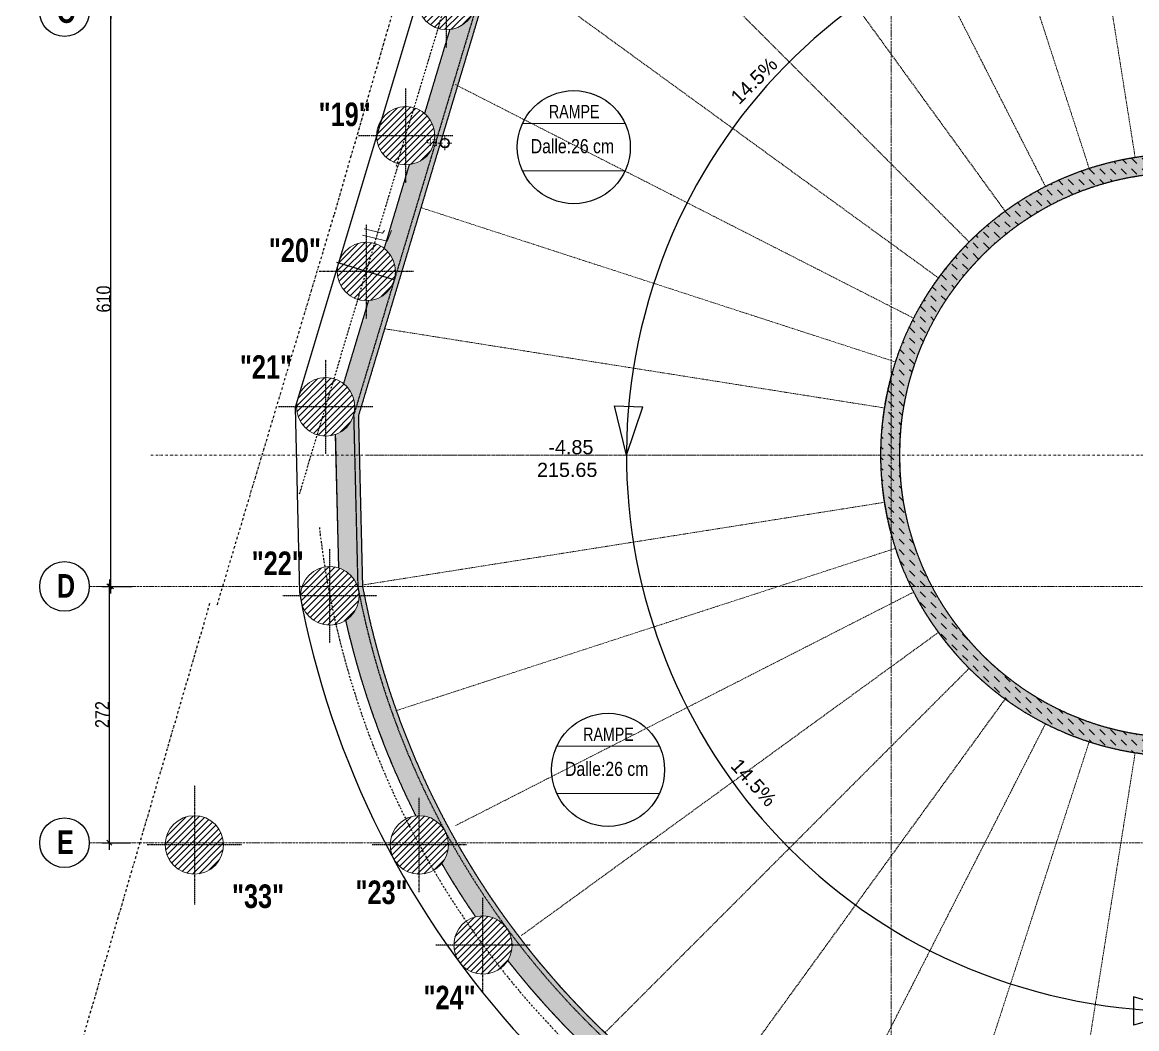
# Model space of a CAD drawing. Header units: millimetres. Extents: x -26249 to 60250, y -21218 to 23336.
# Drawn here: x -4869 to -3685, y 19676 to 20744 of the extents above; entities that cross this region are included whole.
import ezdxf
from ezdxf.enums import TextEntityAlignment as Align

# ---------------------------------------------------------------- set-up
doc = ezdxf.new("R2010")
doc.units = ezdxf.units.MM
for name, pattern in [('CACHEX2', [19.049999999999997, 12.7, -6.35]), ('Style de ligne -6', [1.0416400000000001, 0.625, -0.20828, 0.06943000000000005, -0.13893]), ('TIRETPTX2', [50.8, 25.4, -12.7, 0, -12.7])]:
    doc.linetypes.add(name, pattern=pattern)
for name, color, linetype in [('01_cote_gen', 4, 'Continuous'), ('01_linteaux', 2, 'Continuous'), ('01_murs_sup', 2, 'CACHEX2'), ('01_poch_murs', 253, 'Continuous'), ('01_texte', 230, 'Continuous'), ('AA_COTES', 2, 'Continuous')]:
    doc.layers.add(name, color=color, linetype=linetype)
for name, color, linetype, lineweight in [('01_murs_coup', 5, 'Continuous', 60), ('01_PIEUX', 5, 'Continuous', 60), ('B Général', 7, 'Continuous', 5), ('C ANNOTATIONS-prestations', 7, 'Continuous', 5)]:
    doc.layers.add(name, color=color, linetype=linetype, lineweight=lineweight)
doc.styles.add('Eurostile', font='')
doc.styles.add('impact', font='impact.ttf')
doc.styles.add('MATTE_TXT', font='arial.ttf')
doc.styles.add('STYLE2', font='ARIALN.TTF')
doc.styles.get('Eurostile').set_extended_font_data('Eurostile')
doc.dimstyles.new('JB50', dxfattribs={"dimscale": 0.1, "dimtxt": 150, "dimasz": 15, "dimexe": 0.1, "dimexo": 0.1, "dimgap": 0.09, "dimtad": 1, "dimdec": 1, "dimdsep": 46, "dimtxsty": 'STYLE2', "dimblk1": 'BOND_G', "dimblk2": 'BOND_D', "dimsah": 1, "dimcen": 1.5, "dimdle": 0.01, "dimse1": 1, "dimse2": 1, "dimclrd": 4, "dimclre": 2, "dimclrt": 6, "dimazin": 2, "dimtfac": 2.333333333333333, "dimtdec": 1, "dimtix": 1, "dimtmove": 2, "dimatfit": 3, "dimldrblk": 'BOND_G', "dimfxl": 1, "dimtolj": 1, "dimtzin": 0, "dimarcsym": 0})
pattern_1 = [(135, (-36463.22581601088, 30763.86066775618), (-11.22532015133644, 8.881784197001252e-16), [7.9375, -7.9375])]

# ---------------------------------------------------------------- blocks, each defined once
blk = doc.blocks.new('BOND_G')
at = {"layer": 'AA_COTES', "color": 0}
for p, q in [((0, -5), (0, 14.99999999999999)), ((5, 0), (-5, 0)), ((1.767766952966312, 1.767766952966312), (-1.767766952966426, -1.767766952966426))]:
    blk.add_line(p, q, dxfattribs=at)
blk = doc.blocks.new('BOND_D')
at = {"layer": 'AA_COTES', "color": 0}
for p, q in [((5, 0), (-5, 0)), ((-1.767766952966312, -1.767766952966312), (1.767766952966426, 1.767766952966426)), ((0, 5), (0, -15))]:
    blk.add_line(p, q, dxfattribs=at)
blk = doc.blocks.new('*D465')
at = {"layer": '01_cote_gen', "color": 4, "lineweight": -2, "ltscale": 3, "transparency": 16777216}
blk.add_line((-4776.265831543651, 19874.39354352569), (-4776.265831543651, 20143.39354302056), dxfattribs=at)
at = {"layer": 'Defpoints', "color": 0, "ltscale": 3, "transparency": 16777216}
for p in [(-4776.265831543651, 20144.89354302056), (-4745.903328767972, 20144.89354302056), (-4768.47669499117, 19872.89354352569)]:
    blk.add_point(p, dxfattribs=at)
at = {"layer": '01_cote_gen', "color": 4, "lineweight": -2, "ltscale": 3, "transparency": 16777216, "xscale": 1.5, "yscale": 1.5, "zscale": 1.5}
for name, p, rotation in [('BOND_D', (-4776.265831543651, 20144.89354302056), 90), ('BOND_G', (-4776.265831543651, 19872.89354352569), 270)]:
    blk.add_blockref(name, p, dxfattribs=dict(at, rotation=rotation))
at = {"layer": '01_cote_gen', "color": 6, "ltscale": 3, "transparency": 16777216, "insert": (-4783.80552731446, 20008.89354327312), "char_height": 15, "attachment_point": 5, "rotation": 90, "style": 'STYLE2'}
blk.add_mtext('\\A1;272', dxfattribs=at)
blk = doc.blocks.new('*D466')
at = {"layer": '01_cote_gen', "color": 4, "lineweight": -2, "ltscale": 3, "transparency": 16777216}
blk.add_line((-4774.633031412901, 20146.39354302056), (-4774.633031412901, 20753.39354335897), dxfattribs=at)
at = {"layer": 'Defpoints', "color": 0, "ltscale": 3, "transparency": 16777216}
for p in [(-4774.633031412901, 20754.89354335897), (-4774.633031412901, 20754.89354335897), (-4745.90332876797, 20144.89354302056)]:
    blk.add_point(p, dxfattribs=at)
at = {"layer": '01_cote_gen', "color": 4, "lineweight": -2, "ltscale": 3, "transparency": 16777216, "xscale": 1.5, "yscale": 1.5, "zscale": 1.5}
for name, p, rotation in [('BOND_D', (-4774.633031412901, 20754.89354335897), 90), ('BOND_G', (-4774.633031412901, 20144.89354302056), 270)]:
    blk.add_blockref(name, p, dxfattribs=dict(at, rotation=rotation))
at = {"layer": '01_cote_gen', "color": 6, "ltscale": 3, "transparency": 16777216, "insert": (-4782.30062622873, 20449.89354318977), "char_height": 15, "attachment_point": 5, "rotation": 90, "style": 'STYLE2'}
blk.add_mtext('\\A1;610', dxfattribs=at)
blk = doc.blocks.new('EP')
at = {"layer": 'B Général', "color": 7, "linetype": 'Continuous', "lineweight": 5}
for p, q in [((-7.5, 0), (-2.5, 0)), ((0, 7.5), (0, 2.5)), ((7.5, 0), (2.5, 0)), ((0, -7.5), (0, -2.5))]:
    blk.add_line(p, q, dxfattribs=at)
at = {"layer": 'B Général', "color": 7, "linetype": 'Continuous', "lineweight": 5, "flags": 128}
for points in [[(-5, 0, -0.9999999999999999), (4.999999999999992, 0, -0.9999999999999999)], [(-4.333333333333333, 0, -0.9999999999999999), (4.333333333333326, 0, -0.9999999999999999)]]:
    blk.add_lwpolyline(points, format="xyb", close=True, dxfattribs=at)
at = {"layer": 'C ANNOTATIONS-prestations', "insert": (7.5, 3.979498697916664), "char_height": 7.048665364583333, "attachment_point": 1, "line_spacing_factor": 0.8954527788573651, "style": 'Eurostile'}
blk.add_mtext('EP', dxfattribs=at)

msp = doc.modelspace()

# ---------------------------------------------------------------- hatches: boundary and pattern name
at = {"layer": '01_murs_sup', "ltscale": 3}
h = msp.add_hatch(dxfattribs=at)
h.set_pattern_fill('DASH', color=256, scale=2.5, angle=135)
h.set_pattern_definition([(135, (-23899.14964679861, 30763.86066775618), (-11.22532015133644, 8.881784197001252e-16), [7.9375, -7.9375])])
h.paths.add_polyline_path([(-3937.108894121897, 21767.36958817449, 0.002531451353049674), (-3946.157284627736, 21759.05287881372), (-3946.157284627736, 21743.98255512082, -0.002574667747263947), (-3937.108894121897, 21752.4412474255)])
h.paths.add_polyline_path([(-3937.108894121897, 21787.547610375, -0.006516405898975369), (-3912.90812911889, 21808.52372260176, -0.04627340198228324), (-3913.436886790723, 21814.22489712796), (-3930.895260872554, 21814.22489712796, 0.004067861401506169), (-3946.157284627736, 21800.91095730789), (-3946.157284627736, 21759.05287881372, -0.002531451353049659), (-3937.108894121897, 21767.36958817449)])
h.paths.add_polyline_path([(-3946.157284627736, 21800.91095730789, 0.002955468585828464), (-3957.108894121897, 21791.08295961722), (-3957.108894121897, 21748.75706829099, -0.003096146297348388), (-3946.157284627736, 21759.05287881372)])
h.paths.add_polyline_path([(-3901.90275772914, 21838.35122856497, 0.007575990962309219), (-3930.895260872554, 21814.22489712796), (-3913.436886790723, 21814.22489712796, -0.2267463357051544)])
h.paths.add_polyline_path([(-3882.436886790723, 21833.42246254305), (-3882.436886790723, 21845.22489712796, 0.4142135623730951), (-3913.436886790723, 21814.22489712796), (-3906.104956214846, 21814.22489712796, -0.006200760919027776)])
h.paths.add_polyline_path([(-3876.907288914577, 21857.99667599443, 0.001401672488549907), (-3882.436886790723, 21853.73910542119), (-3882.436886790723, 21845.22489712796, -0.09982294667140483), (-3870.422808321999, 21842.80219438553, -0.0008315451278062832), (-3867.181685395428, 21845.29184871546)])
h.paths.add_polyline_path([(-3791.085937430236, 21899.09266746103, -0.01533620150584975), (-3791.144239372888, 21900.9930151471, -0.2594805352761252), (-3776.486611303813, 21927.33550705032, 0.02452486336761976), (-3876.907288914577, 21857.99667599443), (-3867.181685395428, 21845.29184871546, -0.0189682979439725)])
h.paths.add_polyline_path([(-3760.144239372888, 21918.60382827982), (-3760.144239372888, 21931.9930151471, 0.4142135623730951), (-3791.144239372888, 21900.9930151471), (-3788.160350836561, 21900.9930151471, -0.006733180713042963)])
h.paths.add_polyline_path([(-3677.877223433274, 21964.55164166552), (-3679.557952865847, 21981.63323329014, 0.01847937243883564), (-3760.144239372888, 21937.30080405466), (-3760.144239372888, 21931.9930151471, -0.1311429218165924), (-3744.698063582959, 21927.87080622946, -0.01551302581773235)])
h.paths.add_polyline_path([(-3641.055181703852, 22000.17601417549, 0.008583888516723525), (-3679.557952865847, 21981.63323329014), (-3678.612009824576, 21972.01942370366), (-3662.963025773564, 21972.01942370366, -0.0008921322589392388), (-3659.025635023239, 21973.9489076079, -0.2759147244667435)])
h.paths.add_polyline_path([(-3518.742840464956, 22031.94992235484, -0.2759147244667484), (-3497.675540555543, 22055.76099511393, 0.02805231403999468), (-3628.085740196928, 22006.06027254392), (-3628.085740196928, 22003.01942370366, -0.1627178930550964), (-3609.443219981591, 21996.78747651411, -0.01980015537954972)])
h.paths.add_polyline_path([(-3372.378671110078, 22072.21045004409, -0.2759147244667564), (-3348.536071965003, 22093.24206380574, 0.02893504782106948), (-3488.276980307424, 22058.71028018133), (-3488.276980307424, 22057.22005631262, -0.1946121440687925), (-3466.722653935927, 22048.50033940489, -0.01980015537955201)])
h.paths.add_polyline_path([(-3222.197313540562, 22094.11348277796, -0.2601810642606941), (-3197.79264941457, 22111.93133555148, 0.02414752684017281), (-3317.216878143781, 22098.67100894215), (-3314.685666250354, 22082.8724974189, -0.01896323129683905)])
h.paths.add_polyline_path([(-4440.398134876736, 20610.66026806147), (-4425.797328050101, 20610.66026806147), (-4425.797328050101, 20621.23326610835), (-4440.398134876736, 20621.23326610835)], flags=9)
h.paths.add_polyline_path([(-4291.32166073239, 21159.88222244581), (-4276.720853905756, 21159.88222244581), (-4276.720853905756, 21170.45522049268), (-4291.32166073239, 21170.45522049268)], flags=9)
h.paths.add_polyline_path([(-3033.617555720468, 20282.59592323142), (-2978.196341532201, 20282.59592323142), (-2978.196341532201, 20305.5717076789), (-3033.617555720468, 20305.5717076789)], flags=9)
h.paths.add_polyline_path([(-4838.499659175626, 20735.94462696132), (-4807.96383459255, 20735.94462698887), (-4807.963834627806, 20775.01967331376), (-4838.499659210878, 20775.01967328621)], flags=9)
h.paths.add_polyline_path([(-4838.237151455522, 20884.73215014096), (-4808.272667205985, 20884.73215016799), (-4808.272667239818, 20922.23215016799), (-4838.237151489355, 20922.23215014096)], flags=9)
h.paths.add_polyline_path([(-4838.422451023163, 21494.73214978542), (-4809.477114395615, 21494.73214981153), (-4809.477114429448, 21532.23214981153), (-4838.422451056997, 21532.23214978542)], flags=9)
h.paths.add_polyline_path([(-4072.277361738614, 21418.82168719141), (-4036.879296006469, 21441.33396745021), (-4065.053000004651, 21485.63399457234), (-4100.451065736803, 21463.12171431355)], flags=9)
h.paths.add_polyline_path([(-3261.901553332284, 21996.33176616208), (-3226.503487600139, 22018.84404642088), (-3254.677191598321, 22063.14407354302), (-3290.075257330473, 22040.63179328423)], flags=9)
h.paths.add_polyline_path([(-3445.119379028152, 21956.98304508858), (-3404.595907749585, 21956.98304512518), (-3404.595907796995, 22009.48304512518), (-3445.119379075562, 22009.48304508858)], flags=9)
h.paths.add_polyline_path([(-3037.690899622934, 21938.67519592798), (-2984.654746826205, 21938.67519592798), (-2984.654746826205, 21968.1738316715), (-3037.690899622934, 21968.1738316715)], flags=9)
h.paths.add_polyline_path([(-2825.877209816475, 22188.47162578757), (-2716.286145696422, 22188.47162578757), (-2716.286145696422, 22211.46275812045), (-2825.877209816475, 22211.46275812045)], flags=9)
h.paths.add_polyline_path([(-3102.086312314323, 21987.12188855657), (-2933.002751604907, 21987.12188855657), (-2933.002751604907, 22009.99023780623), (-3102.086312314323, 22009.99023780623)], flags=9)
h.paths.add_polyline_path([(-2796.750923746496, 21963.11558508419), (-2687.159859626443, 21963.11558508419), (-2687.159859626443, 21986.10671741707), (-2796.750923746496, 21986.10671741707)], flags=9)
h.paths.add_polyline_path([(-3102.106776161525, 21963.11558508419), (-2992.515712041471, 21963.11558508419), (-2992.515712041471, 21986.10671741707), (-3102.106776161525, 21986.10671741707)], flags=9)
h.paths.add_polyline_path([(-2732.335047207906, 21938.67519592798), (-2679.298894411177, 21938.67519592798), (-2679.298894411177, 21968.1738316715), (-2732.335047207906, 21968.1738316715)], flags=9)
h.paths.add_polyline_path([(-2796.730459899294, 21987.12188855657), (-2627.646899189878, 21987.12188855657), (-2627.646899189878, 22009.99023780623), (-2796.730459899294, 22009.99023780623)], flags=9)
h.paths.add_polyline_path([(-4313.049943100306, 20638.28127967646), (-4251.760119501594, 20638.28127968257), (-4251.760119503708, 20659.42727577632), (-4313.04994310242, 20659.42727577021)], flags=9)
h.paths.add_polyline_path([(-4332.724309421226, 20600.49350643963), (-4236.555482681799, 20600.49350643963), (-4236.555482681799, 20623.4692908871), (-4332.724309421226, 20623.4692908871)], flags=9)
h.paths.add_polyline_path([(-4107.157180301774, 20649.36761305474), (-4059.577927512511, 20696.99453660131), (-4076.353578446347, 20713.75339644464), (-4123.932831235614, 20666.12647289806)], flags=9)
h.paths.add_polyline_path([(-4123.647777102096, 19953.62943391383), (-4078.333515131957, 19903.84262035242), (-4060.797085246932, 19919.80368154488), (-4106.111347217071, 19969.59049510628)], flags=9)
h.paths.add_polyline_path([(-3314.805763850925, 19785.74658262269), (-3263.664527553721, 19829.52652200695), (-3279.08515366863, 19847.54002077111), (-3330.226389965834, 19803.76008138685)], flags=9)
h.paths.add_polyline_path([(-3611.89251724848, 20911.00353085219), (-3611.89251724848, 20982.76001107047), (-3634.883649581358, 20982.76001107047), (-3634.883649581358, 20911.00353085219)], flags=9)
h.paths.add_polyline_path([(-3636.036844225144, 20923.1271002816), (-3636.036844225144, 20978.54831446987), (-3659.012628672621, 20978.54831446987), (-3659.012628672621, 20923.1271002816)], flags=9)
h.paths.add_polyline_path([(-4326.037101341439, 20256.99726142364), (-4254.285737084958, 20256.99726142364), (-4254.285737084958, 20279.97304587111), (-4326.037101341439, 20279.97304587111)], flags=9)
h.paths.add_polyline_path([(-4313.916089892931, 20281.1287984958), (-4258.494875704664, 20281.1287984958), (-4258.494875704664, 20304.10458294328), (-4313.916089892931, 20304.10458294328)], flags=9)
h.paths.add_polyline_path([(-3597.08165557515, 21415.61932296072), (-3518.069473345486, 21415.6193229686), (-3518.069473347599, 21436.76531906235), (-3597.081655577264, 21436.76531905446)], flags=9)
h.paths.add_polyline_path([(-3608.226867407133, 21452.83683761605), (-3512.052924705904, 21452.83683761605), (-3512.052924705904, 21475.82796994893), (-3608.226867407133, 21475.82796994893)], flags=9)
h.paths.add_polyline_path([(-3597.08165557515, 21489.68940569857), (-3521.828761539929, 21489.68940570608), (-3521.828761542043, 21510.83540179983), (-3597.081655577264, 21510.83540179232)], flags=9)
h.paths.add_polyline_path([(-3560.20550383939, 21729.60727347996), (-3506.450395619611, 21667.38209550133), (-3489.063891898963, 21682.40195433385), (-3542.819000118741, 21744.62713231247)], flags=9)
h.paths.add_polyline_path([(-3373.328221392612, 21837.96281791973), (-3344.435326061403, 21760.97720216216), (-3322.924568868146, 21769.05024346948), (-3351.817464199359, 21846.03585922704)], flags=9)
h.paths.add_polyline_path([(-3122.270602589326, 21280.48545168946), (-3108.676747957632, 21280.48545168902), (-3108.676747957286, 21291.05844973589), (-3122.27060258898, 21291.05844973633)], flags=9)
h.paths.add_polyline_path([(-3118.270602589326, 21222.98545168946), (-3103.669795762691, 21222.98545168899), (-3103.669795762346, 21233.55844973586), (-3118.27060258898, 21233.55844973633)], flags=9)
h.paths.add_polyline_path([(-3091.770602589326, 21169.98545168946), (-3076.834145031045, 21169.98545168898), (-3076.8341450307, 21180.55844973585), (-3091.77060258898, 21180.55844973633)], flags=9)
h.paths.add_polyline_path([(-3024.770602589326, 21173.48545168946), (-3009.834145031045, 21173.48545168898), (-3009.8341450307, 21184.05844973585), (-3024.77060258898, 21184.05844973633)], flags=9)
h.paths.add_polyline_path([(-2975.770602589326, 21172.48545168946), (-2961.169795762691, 21172.48545168899), (-2961.169795762346, 21183.05844973586), (-2975.77060258898, 21183.05844973633)], flags=9)
h.paths.add_polyline_path([(-2925.770602589326, 21172.48545168946), (-2910.834145031045, 21172.48545168898), (-2910.8341450307, 21183.05844973585), (-2925.77060258898, 21183.05844973633)], flags=9)
h.paths.add_polyline_path([(-2815.297878701584, 21315.13052495442), (-2803.382277728122, 21315.13052495403), (-2803.38227772778, 21325.70352300091), (-2815.297878701238, 21325.7035230013)], flags=9)
h.paths.add_polyline_path([(-2815.797878701584, 21261.13052495442), (-2800.861421143303, 21261.13052495394), (-2800.861421142958, 21271.70352300082), (-2815.797878701238, 21271.7035230013)], flags=9)
h.paths.add_polyline_path([(-2822.797878701584, 21205.63052495442), (-2807.861421143303, 21205.63052495394), (-2807.861421142958, 21216.20352300082), (-2822.797878701238, 21216.2035230013)], flags=9)
h.paths.add_polyline_path([(-2869.270602589326, 21177.98545168946), (-2853.998494299396, 21177.98545168896), (-2853.998494299054, 21188.55844973584), (-2869.27060258898, 21188.55844973633)], flags=9)
h.paths.add_polyline_path([(-2942.375244716322, 21452.76323388199), (-2942.375244716763, 21466.02143778203), (-2952.948242763638, 21466.02143778168), (-2952.948242763194, 21452.76323388163)], flags=9)
h.paths.add_polyline_path([(-2903.623691576971, 21452.59282402809), (-2903.623690681992, 21466.18667865979), (-2914.196688728864, 21466.18667935588), (-2914.196689623843, 21452.59282472419)], flags=9)
h.paths.add_polyline_path([(-2842.728161830919, 21452.59024020648), (-2842.72816093594, 21466.18409483817), (-2853.301158982811, 21466.18409553427), (-2853.30115987779, 21452.59024090257)], flags=9)
h.paths.add_polyline_path([(-2820.434827992385, 21407.36226254025), (-2820.434827119503, 21420.6204664403), (-2831.007825166378, 21420.6204671364), (-2831.007826039257, 21407.36226323635)], flags=9)
h.paths.add_polyline_path([(-2982.009050069411, 21452.59282469455), (-2982.009050069862, 21466.18667932624), (-2992.582048116737, 21466.18667932589), (-2992.582048116283, 21452.59282469419)], flags=9)
h.paths.add_polyline_path([(-3032.32223334614, 21452.42499932872), (-3032.322233346602, 21466.35450469207), (-3042.895231393477, 21466.35450469171), (-3042.895231393011, 21452.42499932837)], flags=9)
h.paths.add_polyline_path([(-3086.092047535027, 21434.92302106502), (-3086.092047535478, 21448.51687569672), (-3096.665045582353, 21448.51687569637), (-3096.665045581898, 21434.92302106467)], flags=9)
h.paths.add_polyline_path([(-3113.328127407038, 21384.3499265859), (-3099.734272775344, 21384.34992658636), (-3099.734272775697, 21394.92292463323), (-3113.328127407391, 21394.92292463278)], flags=9)
h.paths.add_polyline_path([(-3113.328127407038, 21339.31408728569), (-3102.755129360166, 21339.31408728604), (-3102.755129360516, 21349.88708533292), (-3113.328127407391, 21349.88708533257)], flags=9)
h.paths.add_polyline_path([(-2527.081655570144, 20991.04458566553), (-2448.06947334048, 20991.04458567341), (-2448.069473342593, 21012.19058176716), (-2527.081655572258, 21012.19058175928)], flags=9)
h.paths.add_polyline_path([(-2538.224309421226, 21028.27489022537), (-2442.055482681799, 21028.27489022537), (-2442.055482681799, 21051.25067467284), (-2538.224309421226, 21051.25067467284)], flags=9)
h.paths.add_polyline_path([(-2527.081655570144, 21065.11466840338), (-2451.828761534924, 21065.11466841089), (-2451.828761537037, 21086.26066450464), (-2527.081655572258, 21086.26066449713)], flags=9)
h.paths.add_polyline_path([(-4559.191943482232, 20625.60136139339), (-4493.65766306222, 20625.60136145251), (-4493.657663097378, 20664.56059554763), (-4559.19194351739, 20664.56059548851)], flags=9)
h.paths.add_polyline_path([(-4504.309909857418, 20768.61215698493), (-4438.999533081629, 20768.61215704386), (-4438.999533116765, 20807.54822869302), (-4504.309909892554, 20807.5482286341)], flags=9)
h = msp.add_hatch(dxfattribs=at)
h.set_pattern_fill('DASH', color=256, scale=2.5, angle=135)
h.set_pattern_definition(pattern_1)
edge = h.paths.add_edge_path()
edge.add_line((-3957.108894121897, 21698.34777550169), (-3957.108894121897, 21733.50715512017))
edge.add_arc((-3120.300293937276, 20869.61984464256), 1202.726036363718, 134.0878059294316, 134.6062133279104)
edge.add_arc((-3993.097146282866, 21713.03939971755), 31.00000000005436, 2.347633198951371e-11, 24.511443010583207, ccw=False)
edge.add_arc((-3993.097146282811, 21713.03939971756), 31, -112.55011602161869, 0, ccw=False)
edge.add_arc((-3120.300293934908, 20869.61984464051), 1202.726036366847, 137.3551136610874, 141.6892133278997)
edge.add_arc((-4090.436025248053, 21598.98090350252), 31.00000000001867, 1.0118128557223827e-11, 31.594443010587725, ccw=False)
edge.add_arc((-4090.436025248035, 21598.98090350252), 31, -105.46711602165198, 0, ccw=False)
edge.add_arc((-3120.300293936763, 20869.61984464222), 1202.726036364335, 144.4381136610801, 148.7722133279006)
edge.add_arc((-4172.967853517819, 21473.7902679123), 30.99999999999627, 0, 38.67744301058849, ccw=False)
edge.add_arc((-4172.967853517823, 21473.7902679123), 31, -98.38411602161011, 0, ccw=False)
edge.add_arc((-3120.300293936156, 20869.61984464201), 1202.726036364964, 151.5211136610765, 155.8552133278951)
edge.add_arc((-4239.432958939384, 21339.37826071673), 31.00000000001472, 1.0118128557223827e-11, 45.76044301056322, ccw=False)
edge.add_arc((-4239.432958939376, 21339.37826071675), 31.00000000000728, -91.30111602156887, 0, ccw=False)
edge.add_arc((-3120.300293930513, 20869.61984464), 1202.726036370949, 158.6041136610728, 160.7596099109221)
edge.add_line((-4255.847230851939, 21265.95691408082), (-4280.319210676078, 21184.39845100403))
edge.add_arc((-4299.25750062796, 21159.85581109516), 30.99999999997544, -2.347633198951371e-11, 52.34448233648561, ccw=False)
edge.add_arc((-4299.257500627993, 21159.85581109515), 31.00000000000728, -85.74869509527679, 0, ccw=False)
edge.add_line((-4296.959433352562, 21128.94110768725), (-4312.145534614398, 21078.32995616035))
edge.add_arc((-4331.299683216932, 21053.95540813762), 31.00000000000112, 0, 51.83882328695552, ccw=False)
edge.add_arc((-4331.299683216936, 21053.95540813763), 31.00000000000364, -85.24303604576528, 0, ccw=False)
edge.add_line((-4328.728873881902, 21023.06218979827), (-4355.294535378425, 20934.52605427333))
edge.add_arc((-4374.740133087884, 20910.38337982081), 30.99999999997495, -2.0122570276726037e-11, 51.15046554259169, ccw=False)
edge.add_arc((-4374.740133087906, 20910.38337982079), 30.99999999999636, -84.55467830139793, 0, ccw=False)
edge.add_line((-4371.798363718348, 20879.52327624067), (-4398.444931358599, 20790.71750250977))
edge.add_arc((-4418.180582958876, 20766.81135150398), 30.99999999998524, -2.0179413695586845e-11, 50.458724932881296, ccw=False)
edge.add_arc((-4418.180582958887, 20766.81135150397), 31, -83.86293769170362, 0, ccw=False)
edge.add_line((-4414.866458338647, 20735.9890125596), (-4441.596743641841, 20646.90423059272))
edge.add_arc((-4461.621032829868, 20623.23932318715), 31.00000000000358, 3.410605131648481e-12, 49.76344872083911, ccw=False)
edge.add_arc((-4461.621032829864, 20623.23932318715), 31, -83.1676614796582, 0, ccw=False)
edge.add_line((-4457.933136655882, 20592.45946903204), (-4484.543284126668, 20503.77507383562))
edge.add_arc((-4503.408646955331, 20479.17633229582), 30.99999999998597, -1.0118128557223827e-11, 52.51453914735538, ccw=False)
edge.add_arc((-4503.40864695536, 20479.17633229582), 31.00000000001455, -85.93628569077168, 0, ccw=False)
edge.add_line((-4501.211808828562, 20448.25427055593), (-4527.691760759024, 20360.10204650556))
edge.add_arc((-4546.564705626266, 20335.50912166858), 30.99999999999551, -6.821210263296962e-12, 52.496876854576385, ccw=False)
edge.add_arc((-4546.564705626259, 20335.50912166856), 30.99999999998909, -70.87428601694432, 0, ccw=False)
edge.add_line((-4536.407805080156, 20306.22026079457), (-4535.876283652511, 20284.24160106926))
edge.add_line((-4535.876283652511, 20284.24160106926), (-4510.86897418614, 20284.24160106926))
edge.add_line((-4510.86897418614, 20284.24160106926), (-4511.87535511092, 20325.85592318174))
edge.add_line((-4511.87535511092, 20325.85592318174), (-4230.264889258078, 21263.3420993645))
edge.add_arc((-3120.300293937222, 20869.61984464252), 1177.726036363786, 135.2779792617381, 160.469587356848, ccw=False)
h = msp.add_hatch(dxfattribs=at)
h.set_pattern_fill('DASH', color=256, scale=2.5, angle=135)
h.set_pattern_definition(pattern_1)
h.paths.add_polyline_path([(-3637.109016662338, 20604.24160106926), (-3637.109016662338, 20584.24160106926, -0.4142135623730951), (-3337.109016662338, 20284.24160106926), (-3317.109016662338, 20284.24160106926, 0.4142135623730951)])
h.paths.add_polyline_path([(-3317.109016662338, 20284.24160106926), (-3337.109016662338, 20284.24160106926, -0.4142135623730951), (-3637.109016662338, 19984.24160106926), (-3637.109016662338, 19964.24160106926, 0.4142135623730951)])
h.paths.add_polyline_path([(-3937.109016662338, 20284.24160106926), (-3957.109016662338, 20284.24160106926, 0.4142135623730951), (-3637.109016662338, 19964.24160106926), (-3637.109016662338, 19984.24160106926, -0.4142135623730951)])
h.paths.add_polyline_path([(-3637.109016662338, 20584.24160106926), (-3637.109016662338, 20604.24160106926, 0.4142135623730951), (-3957.109016662338, 20284.24160106926), (-3937.109016662338, 20284.24160106926, -0.4142135623730951)])
h = msp.add_hatch(dxfattribs=at)
h.set_pattern_fill('DASH', color=256, scale=2.5, angle=135)
h.set_pattern_definition(pattern_1)
h.paths.add_polyline_path([(-3654.464124882861, 19400.10324733657, 0.004762977334731491), (-3637.109016662338, 19399.93791961176), (-3637.109016662338, 19424.93791961176, -0.3601863127720151), (-4507.511875028997, 20145.4239801772), (-4510.86897418614, 20284.24160106926), (-4535.876283652511, 20284.24160106926), (-4532.981275953784, 20164.53167818957, -0.328755579086408), (-4511.15118572509, 20134.91896546706, -0.2553953403699329), (-4525.407047225241, 20108.83000562008, 0.0607162150579909), (-4450.856363100813, 19901.38174988124, -0.4496334161170364), (-4416.163757595963, 19870.60246034126, -0.1753608633251767), (-4423.341851519066, 19850.76520269652, 0.0183685325610835), (-4387.444478626776, 19794.29714061864, -0.491380289685318), (-4348.591397186583, 19764.30832417162, -0.1403270855772348), (-4353.288141638654, 19747.90287545539, 0.0395373220202395), (-4255.732730053942, 19642.18856355257, -0.5620629895725258), (-4210.488196707718, 19614.65506995389, -0.08428613952208842), (-4212.225258357654, 19604.42372404436, 0.03011723266168123), (-4123.177801207477, 19540.44578033271, -0.6241365282366931), (-4073.143853298718, 19515.97725305772, -0.03818521046560838), (-4073.504412416192, 19511.26294903632, 0.02375934588113334), (-3995.665419167499, 19473.46654325161, -0.6784920947086606), (-3942.013371457162, 19452.47747531211, 0.06483465551945174), (-3712.0016480832, 19403.02157227636, -0.6784920947094676)])
at = {"layer": '01_poch_murs', "ltscale": 3}
h = msp.add_hatch(color=256, dxfattribs=at)
h.dxf.hatch_style = 1
h.paths.add_polyline_path([(-4338.539643965652, 20902.89354337593), (-4344.658538216141, 20902.89354337593, -0.3180508282352435), (-4371.798363718352, 20879.52327624067), (-4398.444931358603, 20790.71750250977, -0.2237955367623), (-4387.180582958887, 20766.81135150397, -0.0989730332683549), (-4389.563003588524, 20754.89354335897), (-4382.997205058125, 20754.89354335897)])
h.paths.add_polyline_path([(-4382.997205058125, 20754.89354335897), (-4389.563003588524, 20754.89354335897, -0.2738205389931518), (-4414.866458338651, 20735.98901255961), (-4441.596743641845, 20646.90423059273, -0.2206120316884544), (-4430.621032829864, 20623.23932318715, -0.3797029099391365), (-4457.933136655885, 20592.45946903204), (-4484.543284126668, 20503.77507383563, -0.2332341861448612), (-4472.408646955346, 20479.17633229581, -0.3935893677039963), (-4501.211808828566, 20448.25427055594), (-4527.691760759028, 20360.10204650557, -0.2331529290483469), (-4515.56470562627, 20335.50912166858, -0.319497893530359), (-4536.40780508016, 20306.22026079458), (-4535.876283652515, 20284.24160106926), (-4510.868974186144, 20284.24160106926), (-4511.875355110924, 20325.85592318174), (-4425.031295151877, 20614.96132076927, -0.2017052976723167), (-4423.916096719835, 20618.67383589392)])
h.paths.add_polyline_path([(-4510.868974186144, 20284.24160106926), (-4535.876283652515, 20284.24160106926), (-4532.981275953787, 20164.53167818957, -0.240193406139965), (-4512.799732564656, 20144.89354302056), (-4507.499047189709, 20144.89354302056)])
h.paths.add_polyline_path([(-4507.410840745475, 20144.89354302056), (-4512.799732564656, 20144.89354302056, -0.08208067854084693), (-4511.15118572509, 20134.91896546706, -0.2553953403699564), (-4525.407047225237, 20108.83000562008, 0.06071621505799004), (-4450.856363100816, 19901.38174988124, -0.4275821226648376), (-4416.248535813773, 19872.89354352569), (-4407.247396811881, 19872.89354352569, -0.0823424598027251)])
h.paths.add_polyline_path([(-4407.247396811881, 19872.89354352569), (-4416.248535813773, 19872.89354352569, -0.01849544733234873), (-4416.163757595963, 19870.60246034126, -0.1753608633251162), (-4423.341851519073, 19850.76520269653, 0.01836853256108628), (-4387.44447862678, 19794.29714061865, -0.4913802896853491), (-4348.591397186583, 19764.30832417162, -0.1403270855772685), (-4353.288141638657, 19747.9028754554, 0.03953732202023931), (-4255.732730053945, 19642.18856355257, -0.5620629895725672), (-4210.488196707718, 19614.6550699539, -0.08428613952210955), (-4212.225258357657, 19604.42372404436, 0.03011723266168123), (-4123.177801207481, 19540.44578033271, -0.6241365282367337), (-4073.143853298718, 19515.97725305772, -0.03818521046564254), (-4073.504412416192, 19511.26294903632, 0.02375934588113227), (-3995.665419167499, 19473.46654325162, -0.5039318466159735), (-3946.157284627736, 19467.78850267686), (-3946.157284627736, 19480.58548355368, -0.1761228929484361)])
h.paths.add_polyline_path([(-3946.157284627736, 19480.58548355368), (-3946.157284627736, 19467.78850267686, -0.1300830585756377), (-3942.013371457169, 19452.47747531211, 0.06483465551945258), (-3712.0016480832, 19403.02157227636, -0.6784920947093999), (-3654.464124882861, 19400.10324733657, 0.00476297733473737), (-3637.10901666232, 19399.93791961176), (-3637.10901666232, 19424.93791961176, -0.08931239155495223)])
h.paths.add_polyline_path([(-3416.87601031265, 19426.95917387509, 0.02604617036680619), (-3326.159825028988, 19454.64848243379), (-3326.159825028988, 19481.29546636906, -0.08988955722728205), (-3637.10901666232, 19424.93791961176), (-3637.10901666232, 19399.93791961176, 0.04526015738333872), (-3473.191108761404, 19414.80627779267, -0.6784920947092021)])
h.paths.add_polyline_path([(-3136.201687571162, 19550.00898228401, -0.05889174878906539), (-3137.055875286407, 19557.23601498715, -0.5957938614645502), (-3089.106366612146, 19583.19201921934, 0.03959186487785327), (-2981.246187807536, 19678.66823844195, -0.1147067523628241), (-2984.425078554314, 19692.34251648213, -0.5230756100816644), (-2942.593042743951, 19721.38846284652, 0.04294216703885226), (-2852.093396020244, 19848.69179972766), (-2852.093396020244, 19860.6024523671), (-2845.200583229825, 19860.6024523671, 0.003863409831604287), (-2838.336129929592, 19872.89354352569), (-2866.970636512795, 19872.89354352569, -0.1755326228551475), (-3326.159825028988, 19481.29546636906), (-3326.159825028988, 19454.64848243379, 0.003037314479553304), (-3315.779780040752, 19458.48937471759, -0.6786650772585141), (-3262.535629202472, 19480.5068403482, 0.03963135764520337)])
h.paths.add_polyline_path([(-2776.143161237555, 20013.1816505045), (-2776.143161237558, 20144.89354302056), (-2788.098574887221, 20144.89354302056), (-2788.098656377208, 20134.6024602113), (-2788.099266095634, 20057.60327246956, -0.05685479212069951), (-2866.970636512795, 19872.89354352569), (-2838.336129929592, 19872.89354352569, 0.042186890006166)])
h.paths.add_polyline_path([(-2793.609478357112, 20110.52112698737), (-2779.008671530477, 20110.52112698737), (-2779.008671530477, 20121.09412503424), (-2793.609478357112, 20121.09412503424)], flags=25)
at = {"layer": '01_poch_murs'}
h = msp.add_hatch(dxfattribs=at)
h.set_pattern_fill('ANSI31', color=256, scale=1.5)
h.set_pattern_definition([(45, (-22626.87291519933, 29470.07902659539), (-3.367596045400932, 3.367596045400933), [])])
h.paths.add_polyline_path([(-4418.180582958887, 20797.81135150397, 0.4142135623730951), (-4449.180582958887, 20766.81135150397), (-4418.180582958887, 20766.81135150397)])
h.paths.add_polyline_path([(-4418.180582958887, 20766.81135150397), (-4449.180582958887, 20766.81135150397, 0.4142135623730951), (-4418.180582958887, 20735.81135150397)])
h.paths.add_polyline_path([(-4418.180582958887, 20797.81135150397), (-4418.180582958887, 20766.81135150397), (-4387.180582958887, 20766.81135150397, 0.4142135623730951)])
h.paths.add_polyline_path([(-4387.180582958887, 20766.81135150397), (-4418.180582958887, 20766.81135150397), (-4418.180582958887, 20735.81135150397, 0.4142135623730951)])
h = msp.add_hatch(dxfattribs=at)
h.set_pattern_fill('ANSI31', color=256, scale=1.5)
h.set_pattern_definition([(45, (-22670.31336507032, 29326.50699827856), (-3.367596045400932, 3.367596045400933), [])])
h.paths.add_polyline_path([(-4461.621032829864, 20654.23932318715, 0.4142135623730951), (-4492.621032829864, 20623.23932318715), (-4461.621032829864, 20623.23932318715)])
h.paths.add_polyline_path([(-4461.621032829864, 20623.23932318715), (-4492.621032829864, 20623.23932318715, 0.4142135623730951), (-4461.621032829864, 20592.23932318715)])
h.paths.add_polyline_path([(-4461.621032829864, 20654.23932318715), (-4461.621032829864, 20623.23932318715), (-4430.621032829864, 20623.23932318715, 0.4142135623730951)])
h.paths.add_polyline_path([(-4430.621032829864, 20623.23932318715), (-4461.621032829864, 20623.23932318715), (-4461.621032829864, 20592.23932318715, 0.4142135623730951)])
at = {"layer": '01_poch_murs', "ltscale": 3}
h = msp.add_hatch(color=256, dxfattribs=at)
h.dxf.hatch_style = 1
h.paths.add_polyline_path([(-3637.10901666232, 20604.24160106926), (-3637.10901666232, 20584.24160106926, -0.4142135623730896), (-3337.109016662323, 20284.24160106926), (-3326.159825028988, 20284.24160106926), (-3326.159825028988, 20359.81011450292, 0.3459902484520724)])
h.paths.add_polyline_path([(-3637.10901666232, 20584.24160106926), (-3637.10901666232, 20604.24160106926, 0.3392928687850661), (-3946.157284627736, 20367.24261351838), (-3946.157284627736, 20284.24160106926), (-3937.109016662323, 20284.24160106926, -0.4142135623730935)])
h.paths.add_polyline_path([(-3937.109016662323, 20284.24160106926), (-3946.157284627736, 20284.24160106926), (-3946.157284627736, 20201.24058862014, 0.04707821208801781), (-3925.175187390609, 20144.89354302056), (-3902.781971097013, 20144.89354302056, -0.1213561941693088)])
h.paths.add_polyline_path([(-3946.157284627736, 20284.24160106926), (-3957.109016662323, 20284.24160106926, 0.06568880773833968), (-3946.157284627736, 20201.24058862014)])
h.paths.add_polyline_path([(-3946.157284627736, 20367.24261351838, 0.06568880773833398), (-3957.109016662323, 20284.24160106926), (-3946.157284627736, 20284.24160106926)])
h.paths.add_polyline_path([(-3902.781971097013, 20144.89354302056), (-3925.175187390609, 20144.89354302056, 0.2876204091449301), (-3637.10901666232, 19964.24160106926), (-3637.10901666232, 19984.24160106926, -0.2788407727037274)])
h.paths.add_polyline_path([(-3353.833588609721, 20135.39593649815), (-3371.538302863008, 20144.69879053385, -0.2786432322956954), (-3637.10901666232, 19984.24160106926), (-3637.10901666232, 19964.24160106926, 0.2786432322956957)])
h.paths.add_polyline_path([(-3326.159825028988, 20208.67308763559), (-3326.159825028988, 20284.24160106926), (-3337.109016662323, 20284.24160106926, -0.1213561941693088), (-3371.436062227634, 20144.89354302056), (-3349.042845934038, 20144.89354302056, 0.05308695196981458)])
h.paths.add_polyline_path([(-3317.109016662323, 20284.24160106926), (-3326.159825028988, 20284.24160106926), (-3326.159825028988, 20208.67308763559, 0.05967155363390927)])
h.paths.add_polyline_path([(-3326.159825028988, 20359.81011450292), (-3326.159825028988, 20284.24160106926), (-3317.109016662323, 20284.24160106926, 0.05967155363390295)])
at = {"layer": '01_poch_murs'}
h = msp.add_hatch(dxfattribs=at)
h.set_pattern_fill('ANSI31', color=256, scale=1.5)
h.set_pattern_definition([(45, (-22712.10097919579, 29182.44400738723), (-3.367596045400932, 3.367596045400933), [])])
h.paths.add_polyline_path([(-4503.408646955346, 20510.17633229581, 0.4142135623730951), (-4534.408646955346, 20479.17633229581), (-4503.408646955346, 20479.17633229581)])
h.paths.add_polyline_path([(-4503.408646955346, 20479.17633229581), (-4534.408646955346, 20479.17633229581, 0.4142135623730951), (-4503.408646955346, 20448.17633229581)])
h.paths.add_polyline_path([(-4503.408646955346, 20510.17633229581), (-4503.408646955346, 20479.17633229581), (-4472.408646955346, 20479.17633229581, 0.4142135623730951)])
h.paths.add_polyline_path([(-4472.408646955346, 20479.17633229581), (-4503.408646955346, 20479.17633229581), (-4503.408646955346, 20448.17633229581, 0.4142135623730951)])
h = msp.add_hatch(dxfattribs=at)
h.set_pattern_fill('ANSI31', color=256, scale=1.5)
h.set_pattern_definition([(45, (-22755.25703786672, 29038.77679675999), (-3.367596045400932, 3.367596045400933), [])])
h.paths.add_polyline_path([(-4546.56470562627, 20366.50912166858, 0.4142135623730951), (-4577.56470562627, 20335.50912166858), (-4546.56470562627, 20335.50912166858)])
h.paths.add_polyline_path([(-4546.56470562627, 20335.50912166858), (-4577.56470562627, 20335.50912166858, 0.4142135623730951), (-4546.56470562627, 20304.50912166858)])
h.paths.add_polyline_path([(-4546.56470562627, 20366.50912166858), (-4546.56470562627, 20335.50912166858), (-4515.56470562627, 20335.50912166858, 0.4142135623730951)])
h.paths.add_polyline_path([(-4515.56470562627, 20335.50912166858), (-4546.56470562627, 20335.50912166858), (-4546.56470562627, 20304.50912166858, 0.4142135623730951)])
h = msp.add_hatch(dxfattribs=at)
h.set_pattern_fill('ANSI31', color=256, scale=1.5)
h.set_pattern_definition([(45, (-22750.84351796554, 28838.18664055847), (-3.367596045400932, 3.367596045400933), [])])
h.paths.add_polyline_path([(-4542.15118572509, 20165.91896546706, 0.4142135623730951), (-4573.15118572509, 20134.91896546706), (-4542.15118572509, 20134.91896546706)])
h.paths.add_polyline_path([(-4542.15118572509, 20134.91896546706), (-4573.15118572509, 20134.91896546706, 0.4142135623730951), (-4542.15118572509, 20103.91896546706)])
h.paths.add_polyline_path([(-4542.15118572509, 20165.91896546706), (-4542.15118572509, 20134.91896546706), (-4511.15118572509, 20134.91896546706, 0.4142135623730951)])
h.paths.add_polyline_path([(-4511.15118572509, 20134.91896546706), (-4542.15118572509, 20134.91896546706), (-4542.15118572509, 20103.91896546706, 0.4142135623730951)])
h = msp.add_hatch(dxfattribs=at)
h.set_pattern_fill('ANSI31', color=256, scale=1.5)
h.set_pattern_definition([(45, (-22894.67429272733, 28573.87013543268), (-3.367596045400932, 3.367596045400933), [])])
h.paths.add_polyline_path([(-4685.981960486877, 19901.60246034126, 0.4142135623730951), (-4716.981960486877, 19870.60246034126), (-4685.981960486877, 19870.60246034126)])
h.paths.add_polyline_path([(-4685.981960486877, 19870.60246034126), (-4716.981960486877, 19870.60246034126, 0.4142135623730951), (-4685.981960486877, 19839.60246034126)])
h.paths.add_polyline_path([(-4685.981960486877, 19901.60246034126), (-4685.981960486877, 19870.60246034126), (-4654.981960486877, 19870.60246034126, 0.4142135623730951)])
h.paths.add_polyline_path([(-4654.981960486877, 19870.60246034126), (-4685.981960486877, 19870.60246034126), (-4685.981960486877, 19839.60246034126, 0.4142135623730951)])
h = msp.add_hatch(dxfattribs=at)
h.set_pattern_fill('ANSI31', color=256, scale=1.5)
h.set_pattern_definition([(45, (-22655.85608983641, 28573.87013543268), (-3.367596045400932, 3.367596045400933), [])])
h.paths.add_polyline_path([(-4447.163757595963, 19901.60246034126, 0.4142135623730951), (-4478.163757595963, 19870.60246034126), (-4447.163757595963, 19870.60246034126)])
h.paths.add_polyline_path([(-4447.163757595963, 19870.60246034126), (-4478.163757595963, 19870.60246034126, 0.4142135623730951), (-4447.163757595963, 19839.60246034126)])
h.paths.add_polyline_path([(-4447.163757595963, 19901.60246034126), (-4447.163757595963, 19870.60246034126), (-4416.163757595963, 19870.60246034126, 0.4142135623730951)])
h.paths.add_polyline_path([(-4416.163757595963, 19870.60246034126), (-4447.163757595963, 19870.60246034126), (-4447.163757595963, 19839.60246034126, 0.4142135623730951)])
h = msp.add_hatch(dxfattribs=at)
h.set_pattern_fill('ANSI31', color=256, scale=1.5)
h.set_pattern_definition([(45, (-22588.28372942703, 28467.57599926303), (-3.367596045400932, 3.367596045400933), [])])
h.paths.add_polyline_path([(-4379.591397186583, 19795.30832417162, 0.4142135623730951), (-4410.591397186583, 19764.30832417162), (-4379.591397186583, 19764.30832417162)])
h.paths.add_polyline_path([(-4379.591397186583, 19764.30832417162), (-4410.591397186583, 19764.30832417162, 0.4142135623730951), (-4379.591397186583, 19733.30832417162)])
h.paths.add_polyline_path([(-4379.591397186583, 19795.30832417162), (-4379.591397186583, 19764.30832417162), (-4348.591397186583, 19764.30832417162, 0.4142135623730951)])
h.paths.add_polyline_path([(-4348.591397186583, 19764.30832417162), (-4379.591397186583, 19764.30832417162), (-4379.591397186583, 19733.30832417162, 0.4142135623730951)])

# ---------------------------------------------------------------- linework, layer by layer
at = {"layer": '01_cote_gen', "ltscale": 3}
msp.add_line((-4473.739627587989, 20470.19027143583), (-4534.733035219704, 20488.64498784368), dxfattribs=at)
at = {"layer": '01_linteaux'}
msp.add_line((-4295.81021122516, 21278.91111007534), (-4579.110028606376, 20334.74975240931), dxfattribs=at)
at = {"layer": '01_linteaux', "linetype": 'TIRETPTX2', "ltscale": 0.07}
for p, q in [((-4471.442647879734, 20590.77858214406), (-4264.758652830025, 21273.87556843323)), ((-4574.274944331753, 20243.19671715558), (-4468.572270030729, 20595.3289427886))]:
    msp.add_line(p, q, dxfattribs=at)
at = {"layer": '01_linteaux', "linetype": 'CACHEX2', "ltscale": 0.05}
for p, q in [((-4235.820924091886, 21262.22580501392), (-4516.893153107469, 20326.53142869523)), ((-4516.893153107469, 20326.53142869523), (-4512.500509082989, 20144.89354302056))]:
    msp.add_line(p, q, dxfattribs=at)
at = {"layer": '01_linteaux', "linetype": 'TIRETPTX2', "ltscale": 0.01}
for p, q in [((-4418.180582958887, 20716.81135150397), (-4418.180582958887, 20816.81135150397)), ((-4461.621032829864, 20573.23932318715), (-4461.621032829864, 20673.23932318715)), ((-4411.621032829864, 20623.23932318715), (-4511.621032829864, 20623.23932318715)), ((-4503.408646955346, 20429.17633229581), (-4503.408646955346, 20529.17633229581)), ((-4453.408646955346, 20479.17633229581), (-4553.408646955346, 20479.17633229581)), ((-4546.56470562627, 20285.50912166858), (-4546.56470562627, 20385.50912166858)), ((-4496.56470562627, 20335.50912166858), (-4596.56470562627, 20335.50912166858)), ((-4542.15118572509, 20084.91896546706), (-4542.15118572509, 20184.91896546706)), ((-4492.15118572509, 20134.91896546706), (-4592.15118572509, 20134.91896546706)), ((-4685.981960486877, 19933.76058888492), (-4685.981960486877, 19807.4443317976)), ((-4447.163757595963, 19820.60246034126), (-4447.163757595963, 19920.60246034126)), ((-4635.981960486877, 19870.60246034126), (-4735.981960486877, 19870.60246034126)), ((-4397.163757595963, 19870.60246034126), (-4497.163757595963, 19870.60246034126)), ((-4379.591397186583, 19714.30832417162), (-4379.591397186583, 19814.30832417162)), ((-4329.591397186583, 19764.30832417162), (-4429.591397186583, 19764.30832417162))]:
    msp.add_line(p, q, dxfattribs=at)
at = {"layer": '01_linteaux', "linetype": 'Continuous', "ltscale": 0.05}
msp.add_line((-4579.110028606376, 20334.74975240931), (-4574.361820747714, 20138.40913582739), dxfattribs=at)
at = {"layer": '01_linteaux', "linetype": 'TIRETPTX2', "ltscale": 0.07}
msp.add_arc((-3637.109016662345, 20310.93791961176), 922.0000000000022, 186.4389118412257, 321.9287470646286, dxfattribs=at)
at = {"layer": '01_linteaux', "linetype": 'Continuous', "ltscale": 0.05}
msp.add_arc((-3637.109016662345, 20310.93791961176), 952.9999999999993, 190.4301999000964, 319.9632770121697, dxfattribs=at)
at = {"layer": '01_linteaux', "linetype": 'CACHEX2', "ltscale": 0.05}
msp.add_arc((-3637.109016662345, 20310.93791961176), 890.9999999999993, 190.7402776951388, 324.9042889715441, dxfattribs=at)
at = {"layer": '01_linteaux', "color": 5, "linetype": 'TIRETPTX2', "ltscale": 0.1}
for points in [[(-4537.380005256766, 20539.91952404987), (-4445.366540078894, 20857.37915460776), (-4353.353074901022, 21174.83878516566)], [(-4548.868407508768, 20501.60481911054), (-4543.124206382769, 20520.7621715802), (-4537.380005256766, 20539.91952404987)], [(-4661.644957603383, 20125.48586084434), (-4605.256682556073, 20313.54533997744), (-4548.868407508768, 20501.60481911054)], [(-4977.905443033955, 19070.36066775617), (-4823.606738590721, 19599.07212469317), (-4669.308034147491, 20127.78358163017)]]:
    msp.add_open_spline(points, degree=2, dxfattribs=at)
at = {"layer": '01_murs_coup', "linetype": 'Continuous', "lineweight": 5}
for p, q in [((-4264.032704728013, 21150.92844986792), (-4511.875355110924, 20325.85592318174)), ((-4414.866458338651, 20735.98901255961), (-4441.596743641845, 20646.90423059273)), ((-4337.658889588956, 20636.15402126561), (-4228.640404008254, 20636.15402126561)), ((-4457.933136655885, 20592.45946903204), (-4484.543284126668, 20503.77507383563)), ((-4337.65888958395, 20586.00454666437), (-4228.640404003252, 20586.00454668613)), ((-4476.847942241739, 20522.56053204634), (-4481.398968868702, 20511.34356261443)), ((-4501.211808828566, 20448.25427055594), (-4527.691760759028, 20360.10204650557)), ((-4511.875355110924, 20325.85592318174), (-4507.511875029, 20145.4239801772)), ((-4536.40780508016, 20306.22026079458), (-4532.981275953787, 20164.53167818957)), ((-4301.246805388653, 19975.31947292361), (-4192.228319807951, 19975.31947292361)), ((-4301.246805383647, 19925.16999832237), (-4192.228319802949, 19925.16999834414))]:
    msp.add_line(p, q, dxfattribs=at)
at = {"layer": '01_murs_coup', "linetype": 'TIRETPTX2', "lineweight": 5, "ltscale": 0.1}
msp.add_line((-4732.251483733258, 20284.24160106926), (-2513.572865810207, 20284.24160106926), dxfattribs=at)
at = {"layer": '01_murs_coup', "linetype": 'Continuous', "lineweight": 5}
for radius in [320, 300]:
    msp.add_circle((-3637.109016662323, 20284.24160106926), radius, dxfattribs=at)
for radius, start, end in [(885.9999999999993, 190.7666960635803, 343.3855078083294), (911.0000000000007, 192.8178810457283, 206.7159510648403), (911.0000000000007, 210.3399304671645, 214.5492146679253), (911.0000000000007, 218.1731940701555, 227.2297636997276)]:
    msp.add_arc((-3637.109016662338, 20310.93791961176), radius, start, end, dxfattribs=at)
at = {"layer": '01_murs_sup', "ltscale": 0.05}
for p, q in [((-4230.264889258166, 21263.34209936421), (-4511.87535511092, 20325.85592318174)), ((-4414.866458338647, 20735.98901255961), (-4441.596743641841, 20646.90423059273)), ((-4457.933136655882, 20592.45946903204), (-4484.543284126665, 20503.77507383563)), ((-4501.211808828562, 20448.25427055594), (-4527.691760759024, 20360.10204650557)), ((-4511.87535511092, 20325.85592318174), (-4507.511875028997, 20145.4239801772)), ((-4536.407805080156, 20306.22026079458), (-4532.981275953784, 20164.53167818957))]:
    msp.add_line(p, q, dxfattribs=at)
for radius in [320, 300]:
    msp.add_circle((-3637.109016662338, 20284.24160106926), radius, dxfattribs=at)
for radius, start, end in [(885.9999999999993, 190.7666960635803, 343.3859497624939), (911.0000000000007, 192.8178810457283, 206.7159510648403), (911.0000000000007, 210.3399304671645, 214.5492146679253), (911.0000000000007, 218.1731940701555, 227.2297636997276)]:
    msp.add_arc((-3637.109016662338, 20310.93791961176), radius, start, end, dxfattribs=at)
at = {"layer": '01_PIEUX', "linetype": 'Continuous', "lineweight": 5}
for centre in [(-4418.180582958887, 20766.81135150397), (-4461.621032829864, 20623.23932318715), (-4503.408646955346, 20479.17633229581), (-4546.56470562627, 20335.50912166858), (-4542.15118572509, 20134.91896546706), (-4685.981960486877, 19870.60246034126), (-4447.163757595963, 19870.60246034126), (-4379.591397186583, 19764.30832417162)]:
    msp.add_circle(centre, 31, dxfattribs=at)
at = {"layer": '01_poch_murs', "linetype": 'CACHEX2', "lineweight": 5, "ltscale": 0.1}
for p, q in [((-3825.200297395919, 20543.12703926924), (-4264.840376653336, 21148.23969587367)), ((-3782.38597657898, 20569.36368880954), (-4078.708022867368, 21150.92844986792)), ((-3735.994454862308, 20588.57968628371), (-3918.712644303037, 21150.92844986792)), ((-3687.168045475197, 20600.3018700597), (-3774.378728145935, 21150.92844986792)), ((-3863.383186642024, 20510.51577104895), (-4319.417826022103, 20966.55041042904)), ((-3895.994454862312, 20472.33288180285), (-4365.424404562798, 20813.39370417967)), ((-3922.231104402608, 20429.51856098591), (-4409.192782368134, 20677.63792883786)), ((-3941.447101876782, 20383.12703926923), (-4445.477254615575, 20546.89636338935)), ((-3953.169285652779, 20334.30062988212), (-4484.079575969912, 20418.38855907654)), ((-3957.109016662331, 20284.24160106925), (-4503.6388845655, 20284.24160106925)), ((-3953.169285652772, 20234.18257225638), (-4507.534986998102, 20146.37967091359)), ((-3941.447101876767, 20185.35616286927), (-4471.553182285594, 20013.11425625152)), ((-3922.231104402586, 20138.9646411526), (-4409.192782368076, 19890.84527330058)), ((-3895.994454862283, 20096.15032033567), (-4338.943284368646, 19774.329157969)), ((-3863.383186641991, 20057.96743108956), (-4250.115251200188, 19671.23536653125)), ((-3825.200297395879, 20025.35616286928), (-4145.110213813719, 19585.03793773219)), ((-3782.385976578937, 19999.11951332899), (-4028.508076067852, 19516.07769523487)), ((-3735.994454862261, 19979.90351585483), (-3903.040354021579, 19465.7891020593)), ((-3687.168045475149, 19968.18133207884), (-3771.583604919973, 19435.20246577142))]:
    msp.add_line(p, q, dxfattribs=at)
at = {"layer": '01_texte'}
for p, q in [((-4227.109016662323, 20284.24160106927), (-4239.851818453548, 20336.73419863161)), ((-4239.851818453548, 20336.73419863161), (-4209.799703579245, 20335.41033641542)), ((-4227.109016662323, 20284.24160106927), (-4209.799703579245, 20335.41033641542)), ((-3637.109016662316, 19694.24160106925), (-3688.989949975397, 19709.28223120554)), ((-3688.989949975397, 19709.28223120554), (-3688.989949975397, 19679.20097093297)), ((-3637.109016662316, 19694.24160106925), (-3688.989949975397, 19679.20097093297))]:
    msp.add_line(p, q, dxfattribs=at)
for centre, radius in [((-4823.883299941257, 20754.89354335897), 26.33682356677673), ((-4283.149646798605, 20611.07928397044), 59.99999999999454), ((-4823.883299941264, 20144.89354302056), 26.33682356677673), ((-4246.737562598302, 19950.24473562844), 59.99999999999454), ((-4823.883299941264, 19872.89354352569), 26.33682356677673)]:
    msp.add_circle(centre, radius, dxfattribs=at)
msp.add_arc((-3637.109016662323, 20284.24160106926), 590, 74.4251387474176, 342.7525246116486, dxfattribs=at)
at = {"layer": 'B Général', "color": 1, "linetype": 'Style de ligne -6', "lineweight": 13, "ltscale": 3, "true_color": 0xff0000}
msp.add_line((-3946.157284627736, 19309.25905954434), (-3946.157284627736, 22304.26266955586), dxfattribs=at)
at = {"layer": 'B Général', "color": 98, "linetype": 'Continuous', "lineweight": 13, "true_color": 0x004400}
for p, q in [((-4481.398968868702, 20511.34356261443), (-4507.544083897001, 20517.67331666074)), ((-4486.090159797977, 20519.68152763962), (-4505.896961982764, 20524.47677088633)), ((-4484.194292678107, 20522.56053204634), (-4486.090159797977, 20519.68152763962))]:
    msp.add_line(p, q, dxfattribs=at)
at = {"layer": 'B Général', "color": 1, "linetype": 'Style de ligne -6', "lineweight": 13, "ltscale": 3}
for p, q in [((-2513.572865810207, 20144.89354302056), (-4797.546476374488, 20144.89354302056)), ((-2513.572865810207, 19872.89354352569), (-4797.546476374488, 19872.89354352569))]:
    msp.add_line(p, q, dxfattribs=at)

# ---------------------------------------------------------------- block references
at = {"layer": 'B Général', "color": 7, "xscale": -1}
msp.add_blockref('EP', (-4420.059494391246, 20615.49160106928), dxfattribs=at)

# ---------------------------------------------------------------- texts
at = {"layer": '01_texte'}
for s, height, rotation, style, p in [('C', 25, 5.169332623788947e-08, 'impact', (-4831.98715146116, 20742.98215012964)), ('14.5%%%', 15, 45.02868861114404, 'MATTE_TXT', (-4107.550867770662, 20655.34719588936)), ('D', 25, 5.169332623788947e-08, 'impact', (-4831.987151461168, 20132.98214979123)), ('14.5%%%', 15, 312.3073947838238, 'MATTE_TXT', (-4117.656246080534, 19953.73878068702)), ('E', 25, 5.169332623788947e-08, 'impact', (-4831.987151461168, 19860.98215029635))]:
    msp.add_text(s, height=height, rotation=rotation, dxfattribs=dict(at, style=style)).set_placement(p)
at = {"layer": '01_texte', "style": 'impact'}
for s, p in [('"19"', (-4526.424803272517, 20625.91791485099)), ('"20"', (-4579.264512619267, 20481.74951080875)), ('"21"', (-4610.001435544111, 20357.76180390237)), ('"22"', (-4597.457142461413, 20149.48265254239)), ('"23"', (-4487.276172600456, 19800.33979566339)), ('"33"', (-4618.389093177919, 19796.14132351634)), ('"24"', (-4415.057195431948, 19688.58233572168))]:
    msp.add_text(s, height=25, rotation=5.169332623788947e-08, dxfattribs=at).set_placement(p, align=Align.BOTTOM_CENTER)
at = {"layer": '01_texte', "style": 'Eurostile', "width": 0.8}
for p in [(-4309.525610418366, 20641.8056123591), (-4273.113526218063, 19980.9710640171)]:
    msp.add_text('RAMPE', height=14.09733072916667, rotation=5.719209817114066e-09, dxfattribs=at).set_placement(p)
at = {"layer": '01_texte', "style": 'MATTE_TXT', "width": 0.8}
for p in [(-4284.639896051513, 20600.13794709447), (-4248.227811851209, 19939.30339875247)]:
    msp.add_text('Dalle:26 cm', height=15, dxfattribs=at).set_placement(p, align=Align.BOTTOM_CENTER)
at = {"layer": '01_texte', "style": 'MATTE_TXT'}
for s, p in [('-4.85', (-4310.086792485019, 20285.21389399375)), ('215.65', (-4322.207803933527, 20261.08235692159))]:
    msp.add_text(s, height=15, dxfattribs=at).set_placement(p)

# ---------------------------------------------------------------- dimensions: what is measured, and where the dimension line sits
at = {"layer": '01_cote_gen', "ltscale": 3}
for base, p1, p2, picture, middle in [((-4774.633031412901, 20754.89354335897), (-4745.90332876797, 20144.89354302056), (-4774.633031412901, 20754.89354335897), '*D466', (-4782.30062622873, 20449.89354318977)), ((-4776.265831543651, 20144.89354302056), (-4768.47669499117, 19872.89354352569), (-4745.903328767972, 20144.89354302056), '*D465', (-4783.80552731446, 20008.89354327312))]:
    dim = msp.add_linear_dim(base=base, p1=p1, p2=p2, angle=90, dimstyle='JB50', dxfattribs=at)
    dim.commit()
    dim.dimension.update_dxf_attribs({"geometry": picture, "text_midpoint": middle})

doc.saveas('drawing.dxf')
